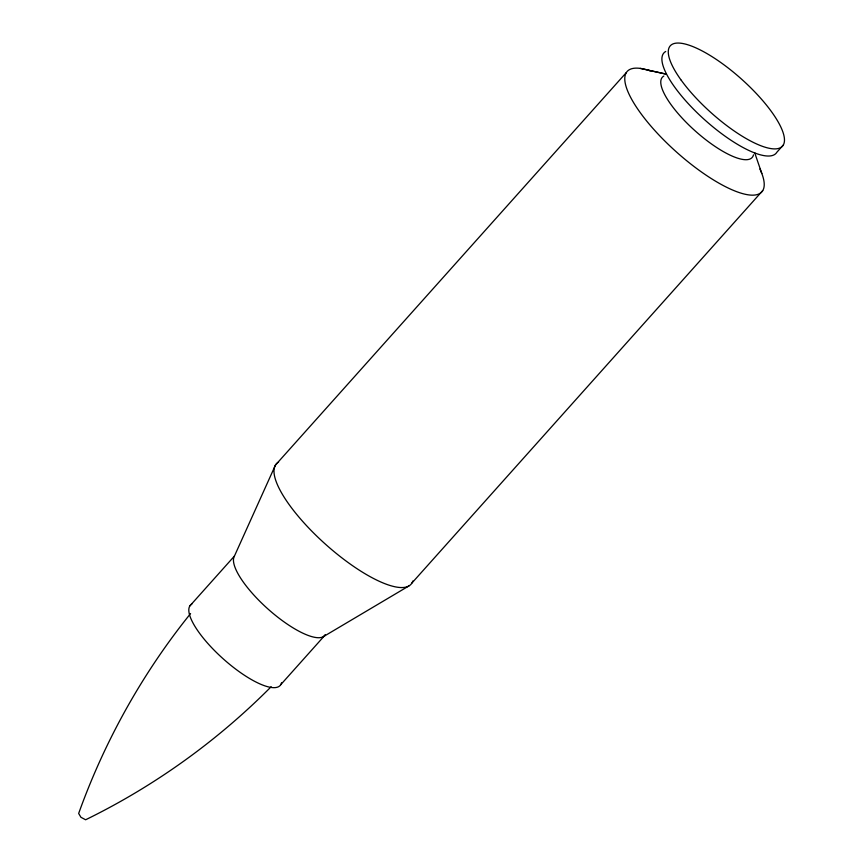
<?xml version="1.0" encoding="UTF-8"?>
<svg xmlns="http://www.w3.org/2000/svg" width="863" height="863" viewBox="0 0 863 863"><rect width="100%" height="100%" fill="white"/><g stroke="black" fill="none" stroke-linecap="round" stroke-linejoin="round"><path stroke-width="1.29" d="M189.806 605.988L234.445 556.052L275.48 465.038L626.258 72.643M190.572 613.571C142.417 673.302 104.542 741.241 78.662 813.464L80.928 817.272L85.62 819.774C154.315 786.182 217.303 740.983 271.176 686.711M280.777 684.65L325.416 634.704A60.216 18.134 41.8 0 1 270.324 611.069A60.216 18.134 41.8 0 1 234.445 556.052M783.226 145.124L776.851 152.255A75.264 22.665 41.8 0 1 703.572 118.803A75.264 22.665 41.8 0 1 665.718 51.478M411.931 583.021L762.709 190.626M323.355 636.678L408.846 585.977M647.757 70.076L665.783 74.056M640.238 68.393L665.934 74.067M754.661 152.654L761.813 173.517M753.485 154.844A60.216 18.134 41.8 0 1 696.452 132.028A60.216 18.134 41.8 0 1 663.82 76.073M759.925 169.062A90.313 27.195 41.8 0 1 725.761 186.829A90.313 27.195 41.8 0 1 636.063 106.57A90.313 27.195 41.8 0 1 650.13 70.842M412.859 580.993A90.313 27.195 41.8 0 1 326.635 545.243A90.313 27.195 41.8 0 1 278.576 462.083M281.532 682.784A60.216 18.134 41.8 0 1 224.499 659.979A60.216 18.134 41.8 0 1 191.866 604.024M681.263 80.27A75.264 22.665 41.8 0 0 780.648 147.595A75.264 22.665 41.8 0 0 717.207 60.032A75.264 22.665 41.8 0 0 681.263 80.27"/></g></svg>
